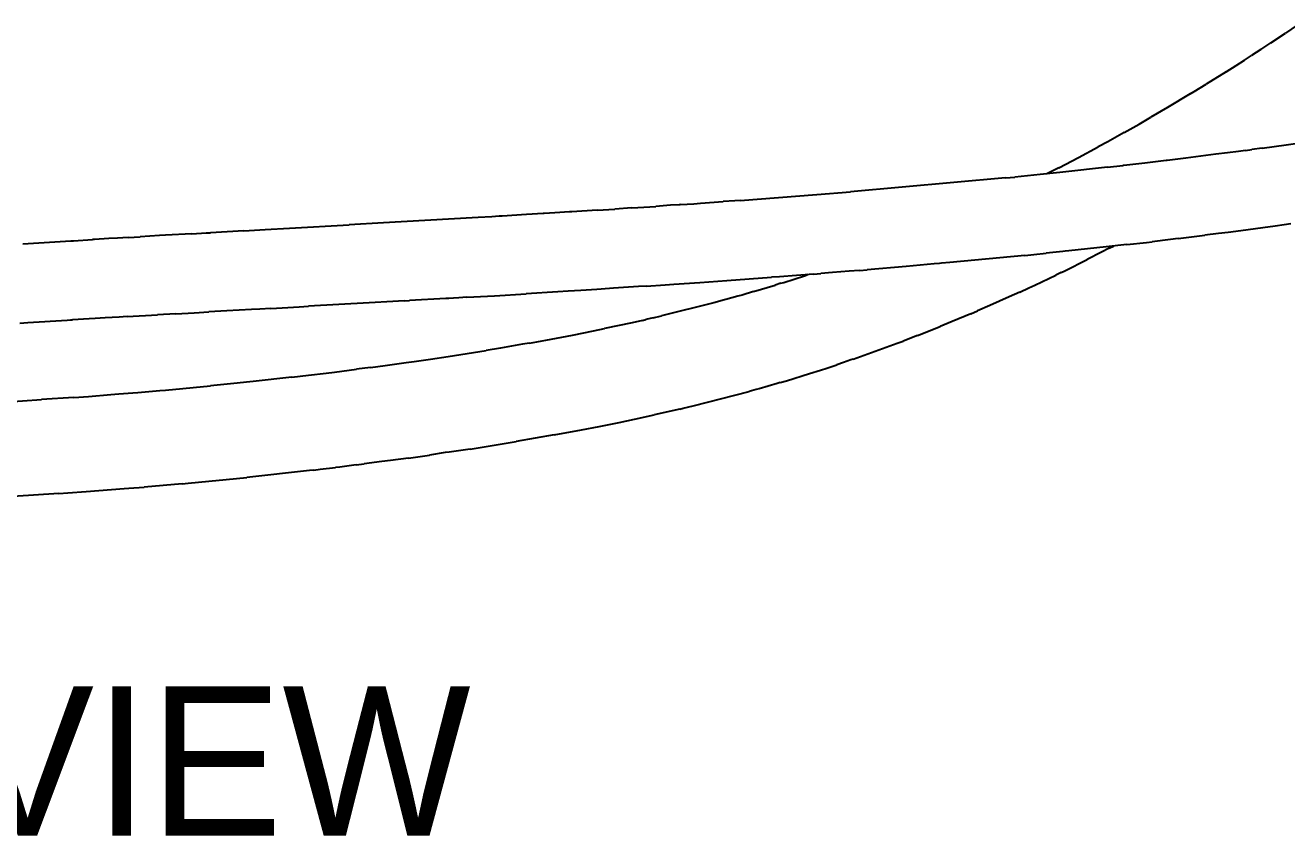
# Model space of a CAD drawing. Header units: millimetres. Extents: x -615 to -131, y -243 to 90.
# Drawn here: x -555.61 to -529.26, y 5.71 to 22.68 of the extents above; entities that cross this region are included whole.
import ezdxf

# ---------------------------------------------------------------- set-up
doc = ezdxf.new("R2010")
doc.units = ezdxf.units.MM
doc.layers.add('TEXT', color=5, linetype='Continuous')
doc.layers.add('VISIBLE', color=7, linetype='Continuous')

msp = doc.modelspace()

# ---------------------------------------------------------------- linework, layer by layer
at = {"layer": 'VISIBLE'}
for points in [[(-529.037, 22.678), (-529.284, 22.512)], [(-529.589, 22.309), (-529.284, 22.512)], [(-529.798, 22.173), (-529.995, 22.044)], [(-529.798, 22.173), (-529.589, 22.309)], [(-530.314, 21.84), (-530.139, 21.951)], [(-530.139, 21.951), (-530.097, 21.979)], [(-530.097, 21.979), (-529.995, 22.044)], [(-530.524, 21.706), (-530.937, 21.449)], [(-530.524, 21.706), (-530.314, 21.84)], [(-531.191, 21.294), (-530.937, 21.449)], [(-531.272, 21.244), (-531.744, 20.961)], [(-531.272, 21.244), (-531.191, 21.294)], [(-531.744, 20.961), (-532.096, 20.755)], [(-532.651, 20.438), (-532.341, 20.614)], [(-532.341, 20.614), (-532.199, 20.695)], [(-532.199, 20.695), (-532.096, 20.755)], [(-532.651, 20.438), (-532.996, 20.246)], [(-533.606, 19.917), (-533.196, 20.137)], [(-532.996, 20.246), (-533.196, 20.137)], [(-530.26, 20.044), (-530.491, 20.014)], [(-530.118, 20.063), (-530.26, 20.044)], [(-530.118, 20.063), (-529.984, 20.081)], [(-529.77, 20.11), (-529.984, 20.081)], [(-529.77, 20.11), (-529.521, 20.144)], [(-529.521, 20.144), (-528.965, 20.223)], [(-534.019, 19.702), (-533.606, 19.917)], [(-532.218, 19.801), (-532.66, 19.75)], [(-531.774, 19.854), (-532.218, 19.801)], [(-531.751, 19.856), (-531.774, 19.854)], [(-531.362, 19.904), (-531.751, 19.856)], [(-530.734, 19.983), (-531.362, 19.904)], [(-530.491, 20.014), (-530.734, 19.983)], [(-535.13, 19.489), (-534.938, 19.508)], [(-534.408, 19.562), (-534.938, 19.508)], [(-533.997, 19.604), (-534.408, 19.562)], [(-534.019, 19.702), (-534.266, 19.576)], [(-533.933, 19.611), (-533.997, 19.604)], [(-532.999, 19.712), (-533.933, 19.611)], [(-532.999, 19.712), (-532.682, 19.748)], [(-532.66, 19.75), (-532.682, 19.748)], [(-535.13, 19.489), (-538.366, 19.198)], [(-541.498, 18.96), (-541.03, 18.994)], [(-540.784, 19.012), (-541.03, 18.994)], [(-540.675, 19.019), (-540.784, 19.012)], [(-540.675, 19.019), (-539.071, 19.142)], [(-539.071, 19.142), (-538.366, 19.198)], [(-545.135, 18.723), (-545.641, 18.692)], [(-544.784, 18.744), (-545.135, 18.723)], [(-544.765, 18.745), (-544.784, 18.744)], [(-544.544, 18.759), (-544.765, 18.745)], [(-544.238, 18.778), (-544.544, 18.759)], [(-544.189, 18.781), (-544.238, 18.778)], [(-543.661, 18.815), (-544.189, 18.781)], [(-543.661, 18.815), (-543.293, 18.839)], [(-542.935, 18.862), (-543.293, 18.839)], [(-542.935, 18.862), (-542.436, 18.896)], [(-542.126, 18.917), (-542.436, 18.896)], [(-541.939, 18.93), (-542.126, 18.917)], [(-541.92, 18.931), (-541.939, 18.93)], [(-541.92, 18.931), (-541.637, 18.951)], [(-541.637, 18.951), (-541.498, 18.96)], [(-550.083, 18.438), (-548.839, 18.507)], [(-548.121, 18.548), (-548.839, 18.507)], [(-546.272, 18.655), (-548.121, 18.548)], [(-546.147, 18.662), (-546.272, 18.655)], [(-545.862, 18.679), (-546.147, 18.662)], [(-545.709, 18.688), (-545.862, 18.679)], [(-545.641, 18.692), (-545.709, 18.688)], [(-529.758, 18.447), (-530.213, 18.387)], [(-529.494, 18.483), (-529.758, 18.447)], [(-529.312, 18.508), (-529.494, 18.483)], [(-529.168, 18.528), (-529.312, 18.508)], [(-554.598, 18.179), (-554.203, 18.203)], [(-554.161, 18.206), (-554.203, 18.203)], [(-553.861, 18.223), (-554.161, 18.206)], [(-553.678, 18.234), (-553.861, 18.223)], [(-553.455, 18.247), (-553.678, 18.234)], [(-553.455, 18.247), (-553.204, 18.262)], [(-552.804, 18.285), (-553.204, 18.262)], [(-552.677, 18.292), (-552.804, 18.285)], [(-552.128, 18.323), (-552.677, 18.292)], [(-552.128, 18.323), (-551.827, 18.34)], [(-551.827, 18.34), (-551.739, 18.345)], [(-551.037, 18.385), (-551.739, 18.345)], [(-551.037, 18.385), (-550.597, 18.409)], [(-550.597, 18.409), (-550.083, 18.438)], [(-531.683, 18.204), (-532.069, 18.158)], [(-531.521, 18.223), (-531.683, 18.204)], [(-531.521, 18.223), (-530.967, 18.291)], [(-530.68, 18.327), (-530.967, 18.291)], [(-530.476, 18.353), (-530.68, 18.327)], [(-530.213, 18.387), (-530.476, 18.353)], [(-555.658, 18.114), (-554.655, 18.176)], [(-554.655, 18.176), (-554.598, 18.179)], [(-533.934, 17.953), (-534.282, 17.917)], [(-533.886, 17.958), (-533.934, 17.953)], [(-533.808, 17.966), (-533.886, 17.958)], [(-533.029, 18.049), (-533.808, 17.966)], [(-533.125, 17.936), (-533.425, 17.783)], [(-532.963, 18.02), (-533.125, 17.936)], [(-532.598, 18.097), (-533.029, 18.049)], [(-532.963, 18.02), (-532.873, 18.067)], [(-532.598, 18.097), (-532.187, 18.144)], [(-532.187, 18.144), (-532.069, 18.158)], [(-536.622, 17.693), (-537.062, 17.654)], [(-536.511, 17.703), (-536.622, 17.693)], [(-536.466, 17.707), (-536.511, 17.703)], [(-536.294, 17.722), (-536.466, 17.707)], [(-534.725, 17.872), (-536.294, 17.722)], [(-534.725, 17.872), (-534.54, 17.89)], [(-534.54, 17.89), (-534.282, 17.917)], [(-533.888, 17.552), (-533.425, 17.783)], [(-540.954, 17.346), (-540.016, 17.415)], [(-539.851, 17.427), (-540.016, 17.415)], [(-539.138, 17.482), (-539.851, 17.427)], [(-539.761, 17.308), (-539.332, 17.447)], [(-539.332, 17.447), (-539.274, 17.467)], [(-539.256, 17.473), (-539.274, 17.467)], [(-539.138, 17.482), (-538.987, 17.494)], [(-538.741, 17.513), (-538.987, 17.494)], [(-538.398, 17.541), (-538.741, 17.513)], [(-538.18, 17.559), (-538.398, 17.541)], [(-538.18, 17.559), (-538.017, 17.573)], [(-537.208, 17.641), (-538.017, 17.573)], [(-537.062, 17.654), (-537.208, 17.641)], [(-534.517, 17.251), (-534.079, 17.46)], [(-533.964, 17.516), (-534.079, 17.46)], [(-533.964, 17.516), (-533.888, 17.552)], [(-544.003, 17.141), (-544.263, 17.124)], [(-543.666, 17.162), (-544.003, 17.141)], [(-543.405, 17.179), (-543.666, 17.162)], [(-543.32, 17.184), (-543.405, 17.179)], [(-542.798, 17.219), (-543.32, 17.184)], [(-542.637, 17.229), (-542.798, 17.219)], [(-542.637, 17.229), (-542.242, 17.256)], [(-542.242, 17.256), (-542.056, 17.269)], [(-542.056, 17.269), (-541.516, 17.306)], [(-541.516, 17.306), (-540.954, 17.346)], [(-540.395, 17.114), (-539.938, 17.252)], [(-539.821, 17.289), (-539.938, 17.252)], [(-539.821, 17.289), (-539.761, 17.308)], [(-534.828, 17.107), (-534.64, 17.194)], [(-534.64, 17.194), (-534.517, 17.251)], [(-548.421, 16.879), (-549.69, 16.808)], [(-547.929, 16.907), (-548.421, 16.879)], [(-547.691, 16.92), (-547.929, 16.907)], [(-547.691, 16.92), (-547.576, 16.927)], [(-546.821, 16.97), (-547.576, 16.927)], [(-546.761, 16.974), (-546.821, 16.97)], [(-546.659, 16.98), (-546.761, 16.974)], [(-546.547, 16.986), (-546.659, 16.98)], [(-546.385, 16.996), (-546.547, 16.986)], [(-546.385, 16.996), (-545.953, 17.021)], [(-545.953, 17.021), (-545.806, 17.03)], [(-545.806, 17.03), (-545.145, 17.07)], [(-544.484, 17.111), (-545.145, 17.07)], [(-544.263, 17.124), (-544.484, 17.111)], [(-541.221, 16.881), (-542.315, 16.606)], [(-541.003, 16.941), (-541.221, 16.881)], [(-540.97, 16.949), (-541.003, 16.941)], [(-540.72, 17.019), (-540.97, 16.949)], [(-540.634, 17.044), (-540.72, 17.019)], [(-540.395, 17.114), (-540.634, 17.044)], [(-535.056, 17.003), (-535.458, 16.824)], [(-534.828, 17.107), (-535.056, 17.003)], [(-553.475, 16.594), (-552.84, 16.631)], [(-552.458, 16.653), (-552.84, 16.631)], [(-552.458, 16.653), (-552.075, 16.674)], [(-552.075, 16.674), (-551.774, 16.691)], [(-551.397, 16.713), (-551.774, 16.691)], [(-550.883, 16.741), (-551.397, 16.713)], [(-550.706, 16.751), (-550.883, 16.741)], [(-550.479, 16.764), (-550.706, 16.751)], [(-550.479, 16.764), (-549.881, 16.797)], [(-549.881, 16.797), (-549.69, 16.808)], [(-542.489, 16.566), (-542.315, 16.606)], [(-535.855, 16.653), (-536.245, 16.489)], [(-535.855, 16.653), (-535.713, 16.713)], [(-535.458, 16.824), (-535.713, 16.713)], [(-555.717, 16.458), (-555.554, 16.468)], [(-555.554, 16.468), (-554.732, 16.519)], [(-554.732, 16.519), (-554.659, 16.524)], [(-554.659, 16.524), (-554.616, 16.526)], [(-554.272, 16.547), (-554.616, 16.526)], [(-554.143, 16.555), (-554.272, 16.547)], [(-553.933, 16.567), (-554.143, 16.555)], [(-553.641, 16.584), (-553.933, 16.567)], [(-553.475, 16.594), (-553.641, 16.584)], [(-543.735, 16.295), (-543.507, 16.342)], [(-542.93, 16.466), (-543.507, 16.342)], [(-542.714, 16.514), (-542.93, 16.466)], [(-542.714, 16.514), (-542.644, 16.53)], [(-542.489, 16.566), (-542.644, 16.53)], [(-536.969, 16.198), (-536.494, 16.387)], [(-536.245, 16.489), (-536.494, 16.387)], [(-544.922, 16.068), (-544.618, 16.124)], [(-544.618, 16.124), (-544.174, 16.208)], [(-544.174, 16.208), (-543.735, 16.295)], [(-537.393, 16.035), (-537.267, 16.083)], [(-536.969, 16.198), (-537.267, 16.083)], [(-546.774, 15.76), (-545.98, 15.886)], [(-545.679, 15.936), (-545.98, 15.886)], [(-545.218, 16.015), (-545.679, 15.936)], [(-545.075, 16.04), (-545.218, 16.015)], [(-545.075, 16.04), (-544.922, 16.068)], [(-538.314, 15.702), (-537.393, 16.035)], [(-548.392, 15.53), (-548.09, 15.571)], [(-548.09, 15.571), (-547.648, 15.632)], [(-547.648, 15.632), (-547.479, 15.656)], [(-547.479, 15.656), (-547.14, 15.705)], [(-547.14, 15.705), (-546.774, 15.76)], [(-538.862, 15.518), (-538.651, 15.587)], [(-538.515, 15.633), (-538.651, 15.587)], [(-538.359, 15.687), (-538.515, 15.633)], [(-538.314, 15.702), (-538.359, 15.687)], [(-550.037, 15.328), (-550.848, 15.239)], [(-550.037, 15.328), (-549.692, 15.368)], [(-549.692, 15.368), (-549.318, 15.413)], [(-549.318, 15.413), (-549.148, 15.434)], [(-549.148, 15.434), (-548.689, 15.492)], [(-548.392, 15.53), (-548.689, 15.492)], [(-539.704, 15.254), (-539.222, 15.402)], [(-539.222, 15.402), (-538.994, 15.475)], [(-538.994, 15.475), (-538.862, 15.518)], [(-553.254, 15.01), (-552.791, 15.05)], [(-552.791, 15.05), (-552.676, 15.06)], [(-552.676, 15.06), (-551.734, 15.148)], [(-551.178, 15.204), (-551.734, 15.148)], [(-550.981, 15.225), (-551.178, 15.204)], [(-550.848, 15.239), (-550.981, 15.225)], [(-541.655, 14.729), (-540.484, 15.03)], [(-540.339, 15.07), (-540.484, 15.03)], [(-540.274, 15.088), (-540.339, 15.07)], [(-539.899, 15.196), (-540.274, 15.088)], [(-539.835, 15.215), (-539.899, 15.196)], [(-539.835, 15.215), (-539.704, 15.254)], [(-556.057, 14.808), (-555.264, 14.859)], [(-554.588, 14.906), (-555.264, 14.859)], [(-554.588, 14.906), (-554.285, 14.928)], [(-554.285, 14.928), (-553.821, 14.964)], [(-553.821, 14.964), (-553.652, 14.977)], [(-553.652, 14.977), (-553.359, 15.001)], [(-553.359, 15.001), (-553.254, 15.01)], [(-542.878, 14.451), (-542.469, 14.54)], [(-541.932, 14.663), (-542.469, 14.54)], [(-541.932, 14.663), (-541.864, 14.679)], [(-541.864, 14.679), (-541.655, 14.729)], [(-543.987, 14.228), (-543.615, 14.3)], [(-543.615, 14.3), (-543.203, 14.383)], [(-543.203, 14.383), (-542.878, 14.451)], [(-546.315, 13.828), (-545.353, 13.983)], [(-544.557, 14.122), (-545.353, 13.983)], [(-544.557, 14.122), (-543.987, 14.228)], [(-546.833, 13.754), (-547.162, 13.701)], [(-546.75, 13.761), (-546.833, 13.754)], [(-546.315, 13.828), (-546.75, 13.761)], [(-549.448, 13.409), (-549.123, 13.442)], [(-549.038, 13.452), (-549.123, 13.442)], [(-548.695, 13.495), (-549.038, 13.452)], [(-548.695, 13.495), (-548.528, 13.516)], [(-548.154, 13.565), (-548.528, 13.516)], [(-547.976, 13.588), (-548.154, 13.565)], [(-547.602, 13.639), (-547.976, 13.588)], [(-547.602, 13.639), (-547.162, 13.701)], [(-552.202, 13.115), (-550.98, 13.234)], [(-549.665, 13.378), (-550.98, 13.234)], [(-549.575, 13.388), (-549.665, 13.378)], [(-549.575, 13.388), (-549.448, 13.409)], [(-554.714, 12.912), (-554.335, 12.939)], [(-554.335, 12.939), (-553.538, 13)], [(-553.538, 13), (-553.444, 13.008)], [(-553.444, 13.008), (-553.121, 13.034)], [(-552.328, 13.103), (-553.121, 13.034)], [(-552.328, 13.103), (-552.202, 13.115)], [(-555.432, 12.863), (-556.076, 12.824)], [(-554.902, 12.899), (-555.432, 12.863)], [(-554.902, 12.899), (-554.714, 12.912)]]:
    msp.add_lwpolyline(points, dxfattribs=at)

# ---------------------------------------------------------------- texts
at = {"layer": 'TEXT'}
msp.add_text('RIGHT SIDE VIEW', height=3.11446, dxfattribs=at).set_placement((-581.937, 5.754))

doc.saveas('drawing.dxf')
